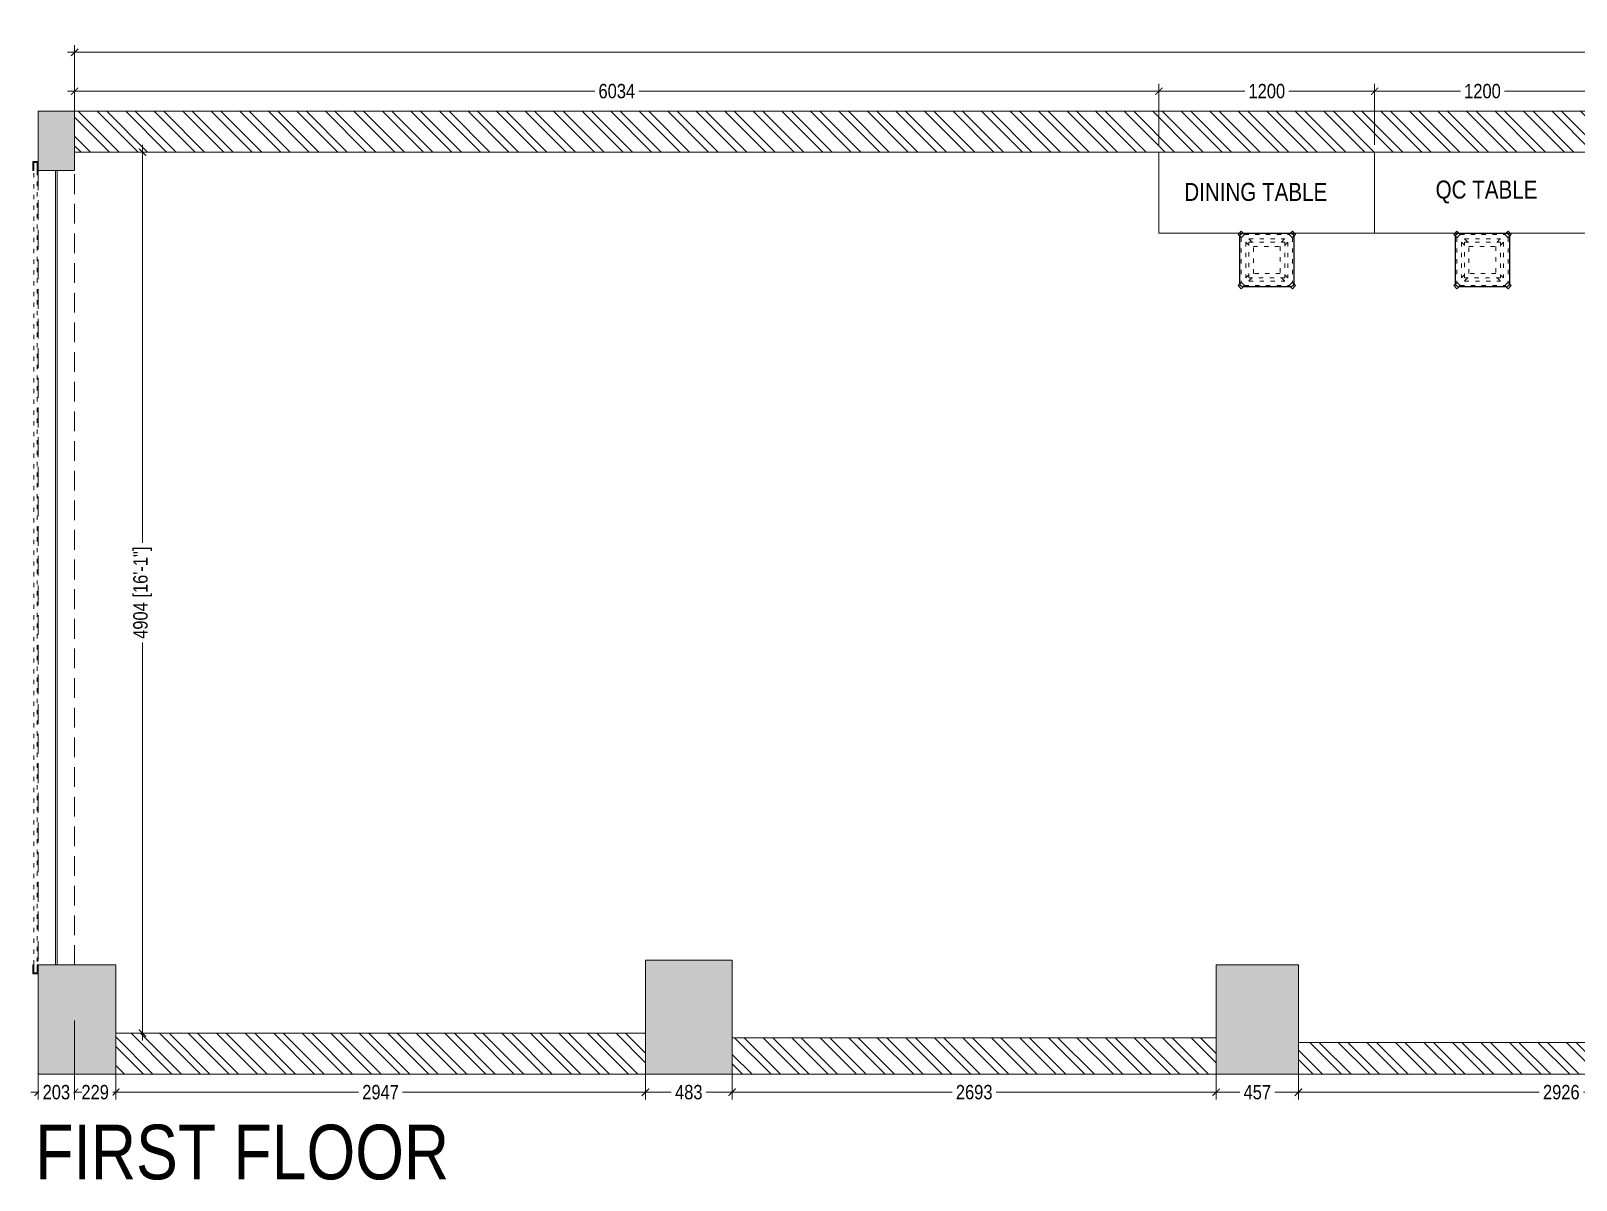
# Model space of a CAD drawing. Header units: millimetres. Extents: x 7389 to 27936, y -894474 to -881284.
# Drawn here: x 9626 to 18225, y -887681 to -881284 of the extents above; entities that cross this region are included whole.
import ezdxf
from ezdxf.lldxf.tags import DXFTag

# ---------------------------------------------------------------- set-up
doc = ezdxf.new("R2010")
doc.units = ezdxf.units.MM
doc.header["$LTSCALE"] = 40
doc.header["$MEASUREMENT"] = 0
doc.header["$PDMODE"] = 3
for name, pattern in [('a_p6_plan_L18$0$HIDDEN', [0.375, 0.25, -0.125]), ('ACAD_ISO03W100', [30, 12, -18]), ('HIDDEN', [0.375, 0.25, -0.125]), ('HIDDEN2', [0.1875, 0.125, -0.0625])]:
    doc.linetypes.add(name, pattern=pattern)
for name, color, linetype, lineweight in [('A-WALL-MASY', 1, 'Continuous', 9), ('beam', 90, 'Continuous', 9), ('Column', 243, 'Continuous', 9), ('Column hatch', 8, 'Continuous', 9), ('dimensions', 149, 'Continuous', 5), ('Floor-Unit', 1, 'Continuous', 13), ('Glass-FrontGlazing', 150, 'Continuous', 20), ('LENS_TEXT', 31, 'HIDDEN2', 5), ('LN-ELEVATION-1', 81, 'Continuous', 25), ('LN-ELEVATION-3', 125, 'a_p6_plan_L18$0$HIDDEN', 18), ('LN-ELEVATION-5', 167, 'Continuous', 5), ('shutter', 172, 'Continuous', 9), ('wall hatch', 22, 'Continuous', 9)]:
    doc.layers.add(name, color=color, linetype=linetype, lineweight=lineweight)
doc.styles.get("Standard").update_dxf_attribs({"font": 'ARIALN.TTF'})
tags = doc.linetypes.add('DASHED2', pattern=[0.375, 0.25, -0.125]).pattern_tags.tags
tags[6:7] = [DXFTag(74, 4), DXFTag(75, 0), DXFTag(340, '0'), DXFTag(46, 1.0), DXFTag(50, 0.0), DXFTag(44, 0.0), DXFTag(45, 0.0)]
tags[4:5] = [DXFTag(74, 4), DXFTag(75, 0), DXFTag(340, '0'), DXFTag(46, 1.0), DXFTag(50, 0.0), DXFTag(44, 0.0), DXFTag(45, 0.0)]
doc.dimstyles.new('Working', dxfattribs={"dimscale": 0.8, "dimtxt": 100, "dimasz": 50, "dimexe": 50, "dimexo": 50, "dimgap": 25, "dimtad": 0, "dimdec": 0, "dimzin": 0, "dimdsep": 46, "dimtxsty": 'Standard', "dimblk": 'ARCHTICK', "dimcen": 0, "dimdle": 50, "dimclrd": 250, "dimclre": 8, "dimclrt": 7, "dimadec": 0, "dimazin": 0, "dimtfac": 1, "dimtdec": 0, "dimtofl": 0, "dimtmove": 1, "dimatfit": 3, "dimfxl": 3, "dimtolj": 1, "dimlwd": 5, "dimlwe": 0, "dimarcsym": 0})

# ---------------------------------------------------------------- blocks, each defined once
blk = doc.blocks.new('swferarefgeaw')
at = {"layer": 'Column hatch'}
h = blk.add_hatch(color=256, dxfattribs=at)
h.dxf.hatch_style = 1
h.paths.add_polyline_path([(-18065.9, -4751.5), (-18065.9, -5361.3), (-17633.9, -5361.3), (-17633.9, -4751.5)])
h.paths.add_polyline_path([(-14686.5, -5361.3), (-14203.7, -5361.3), (-14203.7, -4726.1), (-14686.5, -4726.1)])
h.paths.add_polyline_path([(-17862.6, 0), (-18065.9, 0), (-18065.9, -330.3), (-17862.6, -330.3)])
h.paths.add_polyline_path([(-11053, -4751.5), (-11510.3, -4751.5), (-11510.3, -5361.3), (-11053, -5361.3)])
h.paths.add_polyline_path([(-5844.1, -4649.9), (-6326.9, -4649.9), (-6326.9, -5361.3), (-5844.1, -5361.3)])
h.paths.add_polyline_path([(0, -5361.3), (0, -4904), (-762.3, -4904), (-762.3, -5361.3)])
h.paths.add_polyline_path([(-660.6, 0), (-660.6, -635.2), (0, -635.2), (0, 0)])
at = {"layer": 'wall hatch'}
h = blk.add_hatch(dxfattribs=at)
h.set_pattern_fill('ANSI32', color=256, scale=300, angle=269.87)
h.set_pattern_definition([(314.87, (-17905439.1, 1618955.34), (79.7298001, 79.36881616), []), (314.87, (-17905439.22, 1618902.3), (79.7298001, 79.36881616), [])])
h.paths.add_polyline_path([(-14686.5, -5132.6), (-17633.9, -5132.6), (-17633.9, -5361.3), (-14686.5, -5361.3)])
h.paths.add_polyline_path([(-11510.3, -5158), (-14203.7, -5158), (-14203.7, -5361.3), (-11510.3, -5361.3)])
h.paths.add_polyline_path([(-6326.9, -5183.5), (-11053, -5183.5), (-11053, -5361.3), (-6326.9, -5361.3)])
h.paths.add_polyline_path([(-762.3, -5234.3), (-2058.1, -5234.3), (-2058.1, -4878.5), (-2185.2, -4878.5), (-2185.2, -5234.3), (-5844.1, -5234.3), (-5844.1, -5361.3), (-762.3, -5361.3)])
h.paths.add_polyline_path([(-228.7, -635.2), (-228.7, -3963.8), (-2210.6, -3963.8), (-2210.6, -4090.9), (-228.7, -4090.9), (-228.7, -4904), (0, -4904), (0, -635.2)])
h.paths.add_polyline_path([(-17862.6, 0), (-660.6, 0), (-660.6, -228.7), (-17862.6, -228.7)])
at = {"layer": 'A-WALL-MASY'}
for points in [[(-17862.6, 0), (-660.6, 0), (-660.6, -228.7), (-17862.6, -228.7)], [(-14686.5, -5132.6), (-17633.9, -5132.6), (-17633.9, -5361.3), (-14686.5, -5361.3)], [(-11510.3, -5158), (-14203.7, -5158), (-14203.7, -5361.3), (-11510.3, -5361.3)], [(-6326.9, -5183.5), (-11053, -5183.5), (-11053, -5361.3), (-6326.9, -5361.3)]]:
    blk.add_lwpolyline(points, close=True, dxfattribs=at)
at = {"layer": 'beam', "linetype": 'HIDDEN', "ltscale": 11}
blk.add_lwpolyline([(-17862.6, -330.3), (-18065.9, -330.3), (-18065.9, -4751.5), (-17862.6, -4751.5)], close=True, dxfattribs=at)
at = {"layer": 'Column'}
for points in [[(-18065.9, 0), (-17862.6, 0), (-17862.6, -330.3), (-18065.9, -330.3)], [(-14686.5, -5361.3), (-14203.7, -5361.3), (-14203.7, -4726.1), (-14686.5, -4726.1)], [(-18065.9, -4751.5), (-17633.9, -4751.5), (-17633.9, -5361.3), (-18065.9, -5361.3)], [(-11510.3, -4751.5), (-11053, -4751.5), (-11053, -5361.3), (-11510.3, -5361.3)]]:
    blk.add_lwpolyline(points, close=True, dxfattribs=at)
at = {"layer": 'shutter', "ltscale": 10}
for points, elevation in [([(-18094.8, -330.3), (-18094.8, -280.3), (-18065.9, -280.3), (-18065.9, -330.3), (-18070.6, -330.3), (-18070.6, -286), (-18089.7, -286), (-18089.7, -330.3), (-18094.8, -330.3)], 3969.9), ([(-18094.8, -4751.5), (-18094.8, -4801.5), (-18065.9, -4801.5), (-18065.9, -4751.5), (-18070.6, -4751.5), (-18070.6, -4795.8), (-18089.7, -4795.8), (-18089.7, -4751.5), (-18094.8, -4751.5)], 1985.1)]:
    blk.add_lwpolyline(points, dxfattribs=dict(at, elevation=elevation))
at = {"layer": 'shutter', "color": 5, "linetype": 'ACAD_ISO03W100', "ltscale": 0.05, "true_color": 0x0505ff, "elevation": 1985}
blk.add_lwpolyline([(-18070.6, -286), (-18089.7, -286), (-18089.7, -4795.8), (-18070.6, -4795.8)], close=True, dxfattribs=at)
blk = doc.blocks.new('DFGHTHRTWE')
at = {"layer": 'LN-ELEVATION-1', "ltscale": 0.5}
blk.add_lwpolyline([(130, -225), (-130, -225, -0.414214), (-150, -205), (-150, 55, -0.414214), (-130, 75), (130, 75, -0.414214), (150, 55), (150, -205, -0.414214)], format="xyb", close=True, dxfattribs=at)
at = {"layer": 'LN-ELEVATION-3', "linetype": 'ACAD_ISO03W100', "ltscale": 0.05}
for p, q in [((-100, 7.3), (-142.4, 49.7)), ((-142.4, -199.7), (-142.4, 49.7)), ((-82.3, 25), (-124.7, 67.4)), ((124.7, 67.4), (-124.7, 67.4)), ((-117.4, -174.7), (-117.4, 24.7)), ((99.7, 42.4), (-99.7, 42.4)), ((82.3, 25), (124.7, 67.4)), ((100, 7.3), (142.4, 49.7)), ((117.4, -174.7), (117.4, 24.7)), ((142.4, -199.7), (142.4, 49.7)), ((-100, -157.3), (-142.4, -199.7)), ((100, -157.3), (142.4, -199.7)), ((-82.3, -175), (-124.7, -217.4)), ((124.7, -217.4), (-124.7, -217.4)), ((99.7, -192.4), (-99.7, -192.4)), ((82.3, -175), (124.7, -217.4))]:
    blk.add_line(p, q, dxfattribs=at)
for points in [[(-132.2, 74.9), (-124.7, 67.4), (-142.4, 49.7), (-149.9, 57.2)], [(132.2, 74.9), (124.7, 67.4), (142.4, 49.7), (149.9, 57.2)], [(-132.2, -224.9), (-124.7, -217.4), (-142.4, -199.7), (-149.9, -207.2)], [(132.2, -224.9), (124.7, -217.4), (142.4, -199.7), (149.9, -207.2)]]:
    blk.add_lwpolyline(points, dxfattribs=at)
for points in [[(100, -175), (-100, -175), (-100, 25), (100, 25)], [(75, -150), (-75, -150), (-75, 0), (75, 0)]]:
    blk.add_lwpolyline(points, close=True, dxfattribs=at)
at = {"layer": 'LN-ELEVATION-5', "ltscale": 0.5}
for points in [[(-149.9, 57.2), (-160.1, 67.4), (-142.4, 85.1), (-132.2, 74.9)], [(149.9, 57.2), (160.1, 67.4), (142.4, 85.1), (132.2, 74.9)], [(-149.9, -207.2), (-160.1, -217.4), (-142.4, -235.1), (-132.2, -224.9)], [(149.9, -207.2), (160.1, -217.4), (142.4, -235.1), (132.2, -224.9)]]:
    blk.add_lwpolyline(points, dxfattribs=at)
blk = doc.blocks.new('_ArchTick')
at = {"const_width": 0.15}
blk.add_lwpolyline([(-0.5, -0.5), (0.5, 0.5)], dxfattribs=at)
blk = doc.blocks.new('*D134')
at = {"layer": 'Defpoints', "color": 0, "ltscale": 50, "transparency": 16777216}
for p in [(17103.7, -881619.8), (17103.7, -881959.3), (18303.7, -881959.3)]:
    blk.add_point(p, dxfattribs=at)
at = {"layer": 'dimensions', "color": 250, "linetype": 'DASHED2', "lineweight": 5, "ltscale": 50, "transparency": 16777216}
for p, q in [((17063.7, -881619.8), (17588.9, -881619.8)), ((18343.7, -881619.8), (17818.4, -881619.8))]:
    blk.add_line(p, q, dxfattribs=at)
at = {"layer": 'dimensions', "color": 8, "linetype": 'DASHED2', "lineweight": 0, "ltscale": 50, "transparency": 16777216}
for p, q in [((17103.7, -881919.3), (17103.7, -881579.8)), ((18303.7, -881919.3), (18303.7, -881579.8))]:
    blk.add_line(p, q, dxfattribs=at)
at = {"layer": 'dimensions', "color": 250, "lineweight": 5, "ltscale": 50, "transparency": 16777216, "xscale": 40, "yscale": 40, "zscale": 40, "rotation": 180}
blk.add_blockref('_ArchTick', (17103.7, -881619.8), dxfattribs=at)
at = {"layer": 'dimensions', "color": 250, "lineweight": 5, "ltscale": 50, "transparency": 16777216, "xscale": 40, "yscale": 40, "zscale": 40}
blk.add_blockref('_ArchTick', (18303.7, -881619.8), dxfattribs=at)
at = {"layer": 'dimensions', "color": 7, "ltscale": 50, "transparency": 16777216, "insert": (17703.7, -881619.8), "char_height": 80, "attachment_point": 5, "bg_fill": 3, "box_fill_scale": 1.25, "bg_fill_color": 9, "bg_fill_true_color": 13158600, "bg_fill_transparency": 0}
blk.add_mtext('\\A1;1200', dxfattribs=at)
blk = doc.blocks.new('*D135')
at = {"layer": 'Defpoints', "color": 0, "ltscale": 50, "transparency": 16777216}
for p in [(15903.7, -881619.8), (15903.7, -881959.3), (17103.7, -881959.3)]:
    blk.add_point(p, dxfattribs=at)
at = {"layer": 'dimensions', "color": 250, "linetype": 'DASHED2', "lineweight": 5, "ltscale": 50, "transparency": 16777216}
for p, q in [((15863.7, -881619.8), (16388.9, -881619.8)), ((17143.7, -881619.8), (16618.4, -881619.8))]:
    blk.add_line(p, q, dxfattribs=at)
at = {"layer": 'dimensions', "color": 8, "linetype": 'DASHED2', "lineweight": 0, "ltscale": 50, "transparency": 16777216}
for p, q in [((15903.7, -881919.3), (15903.7, -881579.8)), ((17103.7, -881919.3), (17103.7, -881579.8))]:
    blk.add_line(p, q, dxfattribs=at)
at = {"layer": 'dimensions', "color": 250, "lineweight": 5, "ltscale": 50, "transparency": 16777216, "xscale": 40, "yscale": 40, "zscale": 40, "rotation": 180}
blk.add_blockref('_ArchTick', (15903.7, -881619.8), dxfattribs=at)
at = {"layer": 'dimensions', "color": 250, "lineweight": 5, "ltscale": 50, "transparency": 16777216, "xscale": 40, "yscale": 40, "zscale": 40}
blk.add_blockref('_ArchTick', (17103.7, -881619.8), dxfattribs=at)
at = {"layer": 'dimensions', "color": 7, "ltscale": 50, "transparency": 16777216, "insert": (16503.7, -881619.8), "char_height": 80, "attachment_point": 5, "bg_fill": 3, "box_fill_scale": 1.25, "bg_fill_color": 9, "bg_fill_true_color": 13158600, "bg_fill_transparency": 0}
blk.add_mtext('\\A1;1200', dxfattribs=at)
blk = doc.blocks.new('*D136')
at = {"layer": 'Defpoints', "color": 0, "ltscale": 50, "transparency": 16777216}
for p in [(9869.7, -881619.8), (9869.7, -881959.3), (15903.7, -881959.3)]:
    blk.add_point(p, dxfattribs=at)
at = {"layer": 'dimensions', "color": 250, "linetype": 'DASHED2', "lineweight": 5, "ltscale": 50, "transparency": 16777216}
for p, q in [((9829.7, -881619.8), (12768.7, -881619.8)), ((15943.7, -881619.8), (13004.7, -881619.8))]:
    blk.add_line(p, q, dxfattribs=at)
at = {"layer": 'dimensions', "color": 8, "linetype": 'DASHED2', "lineweight": 0, "ltscale": 50, "transparency": 16777216}
for p, q in [((9869.7, -881919.3), (9869.7, -881579.8)), ((15903.7, -881919.3), (15903.7, -881579.8))]:
    blk.add_line(p, q, dxfattribs=at)
at = {"layer": 'dimensions', "color": 250, "lineweight": 5, "ltscale": 50, "transparency": 16777216, "xscale": 40, "yscale": 40, "zscale": 40, "rotation": 180}
blk.add_blockref('_ArchTick', (9869.7, -881619.8), dxfattribs=at)
at = {"layer": 'dimensions', "color": 250, "lineweight": 5, "ltscale": 50, "transparency": 16777216, "xscale": 40, "yscale": 40, "zscale": 40}
blk.add_blockref('_ArchTick', (15903.7, -881619.8), dxfattribs=at)
at = {"layer": 'dimensions', "color": 7, "ltscale": 50, "transparency": 16777216, "insert": (12886.7, -881619.8), "char_height": 80, "attachment_point": 5, "bg_fill": 3, "box_fill_scale": 1.25, "bg_fill_color": 9, "bg_fill_true_color": 13158600, "bg_fill_transparency": 0}
blk.add_mtext('\\A1;6034', dxfattribs=at)
blk = doc.blocks.new('*D138')
at = {"layer": 'Defpoints', "color": 0, "ltscale": 50, "transparency": 16777216}
for p in [(9869.7, -881403.5), (9869.7, -881845), (27503.7, -882365.9)]:
    blk.add_point(p, dxfattribs=at)
at = {"layer": 'dimensions', "color": 8, "linetype": 'DASHED2', "lineweight": 0, "ltscale": 50, "transparency": 16777216}
for p, q in [((9869.7, -881803.5), (9869.7, -881363.5)), ((27503.7, -881803.5), (27503.7, -881363.5))]:
    blk.add_line(p, q, dxfattribs=at)
at = {"layer": 'dimensions', "color": 250, "linetype": 'DASHED2', "lineweight": 5, "ltscale": 50, "transparency": 16777216}
for p, q in [((9829.7, -881403.5), (18366.6, -881403.5)), ((27543.7, -881403.5), (19006.8, -881403.5))]:
    blk.add_line(p, q, dxfattribs=at)
at = {"layer": 'dimensions', "color": 250, "lineweight": 5, "ltscale": 50, "transparency": 16777216, "xscale": 40, "yscale": 40, "zscale": 40, "rotation": 180}
blk.add_blockref('_ArchTick', (9869.7, -881403.5), dxfattribs=at)
at = {"layer": 'dimensions', "color": 250, "lineweight": 5, "ltscale": 50, "transparency": 16777216, "xscale": 40, "yscale": 40, "zscale": 40}
blk.add_blockref('_ArchTick', (27503.7, -881403.5), dxfattribs=at)
at = {"layer": 'dimensions', "color": 7, "ltscale": 50, "transparency": 16777216, "insert": (18686.7, -881403.5), "char_height": 80, "attachment_point": 5, "bg_fill": 3, "box_fill_scale": 1.25, "bg_fill_color": 9, "bg_fill_true_color": 13158600, "bg_fill_transparency": 0}
blk.add_mtext('\\A1;17634 [57\'-10"]', dxfattribs=at)
blk = doc.blocks.new('*D147')
at = {"layer": 'Defpoints', "color": 0, "ltscale": 50, "transparency": 16777216}
for p in [(16679.4, -886787.1), (19605.5, -886914.1), (16679.4, -887191.7)]:
    blk.add_point(p, dxfattribs=at)
at = {"layer": 'dimensions', "color": 8, "linetype": 'DASHED2', "lineweight": 0, "ltscale": 50, "transparency": 16777216}
for p, q in [((16679.4, -886827.1), (16679.4, -887231.7)), ((19605.5, -886954.1), (19605.5, -887231.7))]:
    blk.add_line(p, q, dxfattribs=at)
at = {"layer": 'dimensions', "color": 250, "linetype": 'DASHED2', "lineweight": 5, "ltscale": 50, "transparency": 16777216}
for p, q in [((16639.4, -887191.7), (18024, -887191.7)), ((19645.5, -887191.7), (18260.9, -887191.7))]:
    blk.add_line(p, q, dxfattribs=at)
at = {"layer": 'dimensions', "color": 250, "lineweight": 5, "ltscale": 50, "transparency": 16777216, "xscale": 40, "yscale": 40, "zscale": 40, "rotation": 180}
blk.add_blockref('_ArchTick', (16679.4, -887191.7), dxfattribs=at)
at = {"layer": 'dimensions', "color": 250, "lineweight": 5, "ltscale": 50, "transparency": 16777216, "xscale": 40, "yscale": 40, "zscale": 40}
blk.add_blockref('_ArchTick', (19605.5, -887191.7), dxfattribs=at)
at = {"layer": 'dimensions', "color": 7, "ltscale": 50, "transparency": 16777216, "insert": (18142.4, -887191.7), "char_height": 80, "attachment_point": 5, "bg_fill": 3, "box_fill_scale": 1.25, "bg_fill_color": 9, "bg_fill_true_color": 13158600, "bg_fill_transparency": 0}
blk.add_mtext('\\A1;2926', dxfattribs=at)
blk = doc.blocks.new('*D148')
at = {"layer": 'Defpoints', "color": 0, "ltscale": 50, "transparency": 16777216}
for p in [(16222, -886787.1), (16679.4, -886787.1), (16222, -887191.7)]:
    blk.add_point(p, dxfattribs=at)
at = {"layer": 'dimensions', "color": 8, "linetype": 'DASHED2', "lineweight": 0, "ltscale": 50, "transparency": 16777216}
for p, q in [((16222, -886827.1), (16222, -887231.7)), ((16679.4, -886827.1), (16679.4, -887231.7))]:
    blk.add_line(p, q, dxfattribs=at)
at = {"layer": 'dimensions', "color": 250, "linetype": 'DASHED2', "lineweight": 5, "ltscale": 50, "transparency": 16777216}
for p, q in [((16182, -887191.7), (16356.9, -887191.7)), ((16719.4, -887191.7), (16544.5, -887191.7))]:
    blk.add_line(p, q, dxfattribs=at)
at = {"layer": 'dimensions', "color": 250, "lineweight": 5, "ltscale": 50, "transparency": 16777216, "xscale": 40, "yscale": 40, "zscale": 40, "rotation": 180}
blk.add_blockref('_ArchTick', (16222, -887191.7), dxfattribs=at)
at = {"layer": 'dimensions', "color": 250, "lineweight": 5, "ltscale": 50, "transparency": 16777216, "xscale": 40, "yscale": 40, "zscale": 40}
blk.add_blockref('_ArchTick', (16679.4, -887191.7), dxfattribs=at)
at = {"layer": 'dimensions', "color": 7, "ltscale": 50, "transparency": 16777216, "insert": (16450.7, -887191.7), "char_height": 80, "attachment_point": 5, "bg_fill": 3, "box_fill_scale": 1.25, "bg_fill_color": 9, "bg_fill_true_color": 13158600, "bg_fill_transparency": 0}
blk.add_mtext('\\A1;457', dxfattribs=at)
blk = doc.blocks.new('*D149')
at = {"layer": 'Defpoints', "color": 0, "ltscale": 50, "transparency": 16777216}
for p in [(13528.7, -886774.4), (16222, -886787.1), (13528.7, -887191.7)]:
    blk.add_point(p, dxfattribs=at)
at = {"layer": 'dimensions', "color": 8, "linetype": 'DASHED2', "lineweight": 0, "ltscale": 50, "transparency": 16777216}
for p, q in [((13528.7, -886814.4), (13528.7, -887231.7)), ((16222, -886827.1), (16222, -887231.7))]:
    blk.add_line(p, q, dxfattribs=at)
at = {"layer": 'dimensions', "color": 250, "linetype": 'DASHED2', "lineweight": 5, "ltscale": 50, "transparency": 16777216}
for p, q in [((13488.7, -887191.7), (14756.9, -887191.7)), ((16262, -887191.7), (14993.8, -887191.7))]:
    blk.add_line(p, q, dxfattribs=at)
at = {"layer": 'dimensions', "color": 250, "lineweight": 5, "ltscale": 50, "transparency": 16777216, "xscale": 40, "yscale": 40, "zscale": 40, "rotation": 180}
blk.add_blockref('_ArchTick', (13528.7, -887191.7), dxfattribs=at)
at = {"layer": 'dimensions', "color": 250, "lineweight": 5, "ltscale": 50, "transparency": 16777216, "xscale": 40, "yscale": 40, "zscale": 40}
blk.add_blockref('_ArchTick', (16222, -887191.7), dxfattribs=at)
at = {"layer": 'dimensions', "color": 7, "ltscale": 50, "transparency": 16777216, "insert": (14875.3, -887191.7), "char_height": 80, "attachment_point": 5, "bg_fill": 3, "box_fill_scale": 1.25, "bg_fill_color": 9, "bg_fill_true_color": 13158600, "bg_fill_transparency": 0}
blk.add_mtext('\\A1;2693', dxfattribs=at)
blk = doc.blocks.new('*D150')
at = {"layer": 'Defpoints', "color": 0, "ltscale": 50, "transparency": 16777216}
for p in [(13045.9, -886456.7), (13528.7, -886774.4), (13045.9, -887191.7)]:
    blk.add_point(p, dxfattribs=at)
at = {"layer": 'dimensions', "color": 8, "linetype": 'DASHED2', "lineweight": 0, "ltscale": 50, "transparency": 16777216}
for p, q in [((13045.9, -886791.7), (13045.9, -887231.7)), ((13528.7, -886814.4), (13528.7, -887231.7))]:
    blk.add_line(p, q, dxfattribs=at)
at = {"layer": 'dimensions', "color": 250, "linetype": 'DASHED2', "lineweight": 5, "ltscale": 50, "transparency": 16777216}
for p, q in [((13005.9, -887191.7), (13193.5, -887191.7)), ((13568.7, -887191.7), (13381, -887191.7))]:
    blk.add_line(p, q, dxfattribs=at)
at = {"layer": 'dimensions', "color": 250, "lineweight": 5, "ltscale": 50, "transparency": 16777216, "xscale": 40, "yscale": 40, "zscale": 40, "rotation": 180}
blk.add_blockref('_ArchTick', (13045.9, -887191.7), dxfattribs=at)
at = {"layer": 'dimensions', "color": 250, "lineweight": 5, "ltscale": 50, "transparency": 16777216, "xscale": 40, "yscale": 40, "zscale": 40}
blk.add_blockref('_ArchTick', (13528.7, -887191.7), dxfattribs=at)
at = {"layer": 'dimensions', "color": 7, "ltscale": 50, "transparency": 16777216, "insert": (13287.3, -887191.7), "char_height": 80, "attachment_point": 5, "bg_fill": 3, "box_fill_scale": 1.25, "bg_fill_color": 9, "bg_fill_true_color": 13158600, "bg_fill_transparency": 0}
blk.add_mtext('\\A1;483', dxfattribs=at)
blk = doc.blocks.new('*D151')
at = {"layer": 'Defpoints', "color": 0, "ltscale": 50, "transparency": 16777216}
for p in [(13045.9, -886456.7), (10098.4, -886482.2), (10098.4, -887191.7)]:
    blk.add_point(p, dxfattribs=at)
at = {"layer": 'dimensions', "color": 8, "linetype": 'DASHED2', "lineweight": 0, "ltscale": 50, "transparency": 16777216}
for p, q in [((10098.4, -886791.7), (10098.4, -887231.7)), ((13045.9, -886791.7), (13045.9, -887231.7))]:
    blk.add_line(p, q, dxfattribs=at)
at = {"layer": 'dimensions', "color": 250, "linetype": 'DASHED2', "lineweight": 5, "ltscale": 50, "transparency": 16777216}
for p, q in [((10058.4, -887191.7), (11453.7, -887191.7)), ((13085.9, -887191.7), (11690.6, -887191.7))]:
    blk.add_line(p, q, dxfattribs=at)
at = {"layer": 'dimensions', "color": 250, "lineweight": 5, "ltscale": 50, "transparency": 16777216, "xscale": 40, "yscale": 40, "zscale": 40, "rotation": 180}
blk.add_blockref('_ArchTick', (10098.4, -887191.7), dxfattribs=at)
at = {"layer": 'dimensions', "color": 250, "lineweight": 5, "ltscale": 50, "transparency": 16777216, "xscale": 40, "yscale": 40, "zscale": 40}
blk.add_blockref('_ArchTick', (13045.9, -887191.7), dxfattribs=at)
at = {"layer": 'dimensions', "color": 7, "ltscale": 50, "transparency": 16777216, "insert": (11572.2, -887191.7), "char_height": 80, "attachment_point": 5, "bg_fill": 3, "box_fill_scale": 1.25, "bg_fill_color": 9, "bg_fill_true_color": 13158600, "bg_fill_transparency": 0}
blk.add_mtext('\\A1;2947', dxfattribs=at)
blk = doc.blocks.new('*D152')
at = {"layer": 'Defpoints', "color": 0, "ltscale": 50, "transparency": 16777216}
for p in [(9869.7, -886482.2), (10098.4, -886482.2)]:
    blk.add_point(p, dxfattribs=at)
at = {"layer": 'dimensions', "color": 8, "linetype": 'DASHED2', "lineweight": 0, "ltscale": 50, "transparency": 16777216}
for p, q in [((9869.7, -886791.7), (9869.7, -887231.7)), ((10098.4, -886791.7), (10098.4, -887231.7))]:
    blk.add_line(p, q, dxfattribs=at)
at = {"layer": 'dimensions', "color": 250, "linetype": 'DASHED2', "lineweight": 5, "ltscale": 50, "transparency": 16777216}
for p, q in [((9829.7, -887191.7), (9891, -887191.7)), ((10138.4, -887191.7), (10077.2, -887191.7))]:
    blk.add_line(p, q, dxfattribs=at)
at = {"layer": 'dimensions', "color": 250, "lineweight": 5, "ltscale": 50, "transparency": 16777216, "xscale": 40, "yscale": 40, "zscale": 40, "rotation": 180}
blk.add_blockref('_ArchTick', (9869.7, -887191.7), dxfattribs=at)
at = {"layer": 'dimensions', "color": 250, "lineweight": 5, "ltscale": 50, "transparency": 16777216, "xscale": 40, "yscale": 40, "zscale": 40}
blk.add_blockref('_ArchTick', (10098.4, -887191.7), dxfattribs=at)
at = {"layer": 'dimensions', "color": 7, "ltscale": 50, "transparency": 16777216, "insert": (9984.1, -887191.7), "char_height": 80, "attachment_point": 5, "bg_fill": 3, "box_fill_scale": 1.25, "bg_fill_color": 9, "bg_fill_true_color": 13158600, "bg_fill_transparency": 0}
blk.add_mtext('\\A1;229', dxfattribs=at)
at = {"layer": 'Defpoints', "color": 0, "ltscale": 50, "transparency": 16777216}
blk.add_point((9869.7, -887191.7), dxfattribs=at)
blk = doc.blocks.new('*D153')
at = {"layer": 'Defpoints', "color": 0, "ltscale": 50, "transparency": 16777216}
for p in [(9869.7, -886482.2), (9666.5, -886787.1)]:
    blk.add_point(p, dxfattribs=at)
at = {"layer": 'dimensions', "color": 8, "linetype": 'DASHED2', "lineweight": 0, "ltscale": 50, "transparency": 16777216}
for p, q in [((9869.7, -886791.7), (9869.7, -887231.7)), ((9666.5, -886827.1), (9666.5, -887231.7))]:
    blk.add_line(p, q, dxfattribs=at)
at = {"layer": 'dimensions', "color": 250, "linetype": 'DASHED2', "lineweight": 5, "ltscale": 50, "transparency": 16777216}
for p, q in [((9666.5, -887191.7), (9626.5, -887191.7)), ((9869.7, -887191.7), (9909.7, -887191.7))]:
    blk.add_line(p, q, dxfattribs=at)
at = {"layer": 'dimensions', "color": 250, "lineweight": 5, "ltscale": 50, "transparency": 16777216, "xscale": 40, "yscale": 40, "zscale": 40}
blk.add_blockref('_ArchTick', (9666.5, -887191.7), dxfattribs=at)
at = {"layer": 'dimensions', "color": 250, "lineweight": 5, "ltscale": 50, "transparency": 16777216, "xscale": 40, "yscale": 40, "zscale": 40, "rotation": 180}
blk.add_blockref('_ArchTick', (9869.7, -887191.7), dxfattribs=at)
at = {"layer": 'dimensions', "color": 7, "ltscale": 50, "transparency": 16777216, "insert": (9768.1, -887191.7), "char_height": 80, "attachment_point": 5, "bg_fill": 3, "box_fill_scale": 1.25, "bg_fill_color": 9, "bg_fill_true_color": 13158600, "bg_fill_transparency": 0}
blk.add_mtext('\\A1;203', dxfattribs=at)
at = {"layer": 'Defpoints', "color": 0, "ltscale": 50, "transparency": 16777216}
blk.add_point((9666.5, -887191.7), dxfattribs=at)
blk = doc.blocks.new('*D171')
at = {"layer": 'Defpoints', "color": 0, "ltscale": 50, "transparency": 16777216}
for p in [(10098.4, -881959.3), (10247.8, -881959.3), (10098.4, -886863.3)]:
    blk.add_point(p, dxfattribs=at)
at = {"layer": 'dimensions', "color": 8, "linetype": 'DASHED2', "lineweight": 0, "ltscale": 50, "transparency": 16777216}
for p, q in [((10138.4, -881959.3), (10287.8, -881959.3)), ((10138.4, -886863.3), (10287.8, -886863.3))]:
    blk.add_line(p, q, dxfattribs=at)
at = {"layer": 'dimensions', "color": 250, "linetype": 'DASHED2', "lineweight": 5, "ltscale": 50, "transparency": 16777216}
for p, q in [((10247.8, -881919.3), (10247.8, -884137.8)), ((10247.8, -886903.3), (10247.8, -884684.8))]:
    blk.add_line(p, q, dxfattribs=at)
at = {"layer": 'dimensions', "color": 250, "lineweight": 5, "ltscale": 50, "transparency": 16777216, "xscale": 40, "yscale": 40, "zscale": 40}
for p, rotation in [((10247.8, -881959.3), 90), ((10247.8, -886863.3), 270)]:
    blk.add_blockref('_ArchTick', p, dxfattribs=dict(at, rotation=rotation))
at = {"layer": 'dimensions', "color": 7, "ltscale": 50, "transparency": 16777216, "insert": (10247.8, -884411.3), "char_height": 80, "attachment_point": 5, "rotation": 90, "bg_fill": 3, "box_fill_scale": 1.25, "bg_fill_color": 9, "bg_fill_true_color": 13158600, "bg_fill_transparency": 0}
blk.add_mtext('\\A1;4904 [16\'-1"]', dxfattribs=at)

msp = doc.modelspace()

# ---------------------------------------------------------------- linework, layer by layer
at = {"layer": 'Floor-Unit'}
for points in [[(15903.7, -882409.3), (17103.7, -882409.3), (17103.7, -881959.3), (15903.7, -881959.3)], [(17103.7, -882409.3), (18303.7, -882409.3), (18303.7, -881959.3), (17103.7, -881959.3)]]:
    msp.add_lwpolyline(points, close=True, dxfattribs=at)
at = {"layer": 'Glass-FrontGlazing'}
msp.add_lwpolyline([(9763.1, -882061), (9773.1, -882061), (9773.1, -886482.2), (9763.1, -886482.2)], close=True, dxfattribs=at)

# ---------------------------------------------------------------- block references
msp.add_blockref('swferarefgeaw', (27732.3, -881730.7))
at = {"layer": 'Floor-Unit', "rotation": 180}
for p in [(16503.7, -882634.3), (17703.7, -882634.3)]:
    msp.add_blockref('DFGHTHRTWE', p, dxfattribs=at)

# ---------------------------------------------------------------- texts
at = {"layer": 'Floor-Unit', "color": 0, "linetype": 'Continuous', "ltscale": 3, "char_height": 100, "attachment_point": 5}
for s, insert in [('\\pxqc;DINING TABLE', (16442.3, -882181.3)), ('\\pxqc;QC TABLE', (17726.3, -882181.3))]:
    msp.add_mtext_dynamic_manual_height_columns(s, width=783.964, gutter_width=1, heights=[0], dxfattribs=dict(at, insert=insert))
at = {"layer": 'LENS_TEXT', "linetype": 'Continuous', "ltscale": 3, "insert": (10802.1, -887526.6, -0.2), "char_height": 304.081, "width": 3272.57, "attachment_point": 5}
msp.add_mtext('\\pxqc,t8;FIRST FLOOR', dxfattribs=at)

# ---------------------------------------------------------------- next in the draw order: dimensions: what is measured, and where the dimension line sits
at = {"layer": 'dimensions', "color": 3, "ltscale": 50, "true_color": 0x15f609}
for base, p1, p2, picture, middle in [((17103.7, -881619.8), (18303.7, -881959.3), (17103.7, -881959.3), '*D134', (17703.7, -881619.8)), ((16679.4, -887191.7), (19605.5, -886914.1), (16679.4, -886787.1), '*D147', (18142.4, -887191.7))]:
    dim = msp.add_linear_dim(base=base, p1=p1, p2=p2, dimstyle='Working', override={"dimfxl": 500, "dimfxlon": 1, "dimtfill": 1, "dimarcsym": 1}, dxfattribs=at)
    dim.commit()
    dim.dimension.update_dxf_attribs({"geometry": picture, "text_midpoint": middle})

# ---------------------------------------------------------------- next in the draw order: dimensions: what is measured, and where the dimension line sits
for base, p1, p2, picture, middle in [((15903.7, -881619.8), (17103.7, -881959.3), (15903.7, -881959.3), '*D135', (16503.7, -881619.8)), ((16222, -887191.7), (16679.4, -886787.1), (16222, -886787.1), '*D148', (16450.7, -887191.7))]:
    dim = msp.add_linear_dim(base=base, p1=p1, p2=p2, dimstyle='Working', override={"dimfxl": 500, "dimfxlon": 1, "dimtfill": 1, "dimarcsym": 1}, dxfattribs=at)
    dim.commit()
    dim.dimension.update_dxf_attribs({"geometry": picture, "text_midpoint": middle})

# ---------------------------------------------------------------- next in the draw order: dimensions: what is measured, and where the dimension line sits
for base, p1, p2, picture, middle in [((9869.7, -881619.8), (15903.7, -881959.3), (9869.7, -881959.3), '*D136', (12886.7, -881619.8)), ((13528.7, -887191.7), (16222, -886787.1), (13528.7, -886774.4), '*D149', (14875.3, -887191.7))]:
    dim = msp.add_linear_dim(base=base, p1=p1, p2=p2, dimstyle='Working', override={"dimfxl": 500, "dimfxlon": 1, "dimtfill": 1, "dimarcsym": 1}, dxfattribs=at)
    dim.commit()
    dim.dimension.update_dxf_attribs({"geometry": picture, "text_midpoint": middle})

# ---------------------------------------------------------------- next in the draw order: dimensions: what is measured, and where the dimension line sits
at = {"layer": 'dimensions', "ltscale": 50}
dim = msp.add_linear_dim(base=(9869.7, -881403.5), p1=(27503.7, -882365.9), p2=(9869.7, -881845), dimstyle='Working', override={"dimfxl": 500, "dimfxlon": 1, "dimtfill": 1, "dimarcsym": 1}, dxfattribs=at)
dim.commit()
dim.dimension.update_dxf_attribs({"geometry": '*D138', "text_midpoint": (18686.7, -881403.5)})
at = {"layer": 'dimensions', "color": 3, "ltscale": 50, "true_color": 0x15f609}
dim = msp.add_linear_dim(base=(13045.9, -887191.7), p1=(13528.7, -886774.4), p2=(13045.9, -886456.7), dimstyle='Working', override={"dimfxl": 500, "dimfxlon": 1, "dimtfill": 1, "dimarcsym": 1}, dxfattribs=at)
dim.commit()
dim.dimension.update_dxf_attribs({"geometry": '*D150', "text_midpoint": (13287.3, -887191.7)})

# ---------------------------------------------------------------- next in the draw order: dimensions: what is measured, and where the dimension line sits
dim = msp.add_linear_dim(base=(10098.4265, -887191.6843), p1=(13045.881, -886456.7476), p2=(10098.4265, -886482.1567), dimstyle='Working', override={"dimfxl": 500, "dimfxlon": 1, "dimtfill": 1, "dimarcsym": 1}, dxfattribs=at)
dim.commit()
dim.dimension.update_dxf_attribs({"geometry": '*D151', "text_midpoint": (11572.1538, -887191.6843)})

# ---------------------------------------------------------------- next in the draw order: dimensions: what is measured, and where the dimension line sits
dim = msp.add_linear_dim(base=(9869.7, -887191.7), p1=(10098.4, -886482.2), p2=(9869.7, -886482.2), dimstyle='Working', override={"dimfxl": 500, "dimfxlon": 1, "dimtfill": 1, "dimarcsym": 1}, dxfattribs=at)
dim.commit()
dim.dimension.update_dxf_attribs({"geometry": '*D152', "text_midpoint": (9984.1, -887191.7)})

# ---------------------------------------------------------------- next in the draw order: dimensions: what is measured, and where the dimension line sits
at = {"layer": 'dimensions', "ltscale": 50}
dim = msp.add_linear_dim(base=(10247.8, -881959.3), p1=(10098.4, -886863.3), p2=(10098.4, -881959.3), angle=90, dimstyle='Working', override={"dimfxl": 500, "dimfxlon": 1, "dimtfill": 1, "dimarcsym": 1}, dxfattribs=at)
dim.commit()
dim.dimension.update_dxf_attribs({"geometry": '*D171', "text_midpoint": (10247.8, -884411.3)})
at = {"layer": 'dimensions', "color": 3, "ltscale": 50, "true_color": 0x15f609}
dim = msp.add_linear_dim(base=(9666.5, -887191.7), p1=(9869.7, -886482.2), p2=(9666.5, -886787.1), dimstyle='Working', override={"dimfxl": 500, "dimfxlon": 1, "dimtfill": 1, "dimarcsym": 1}, dxfattribs=at)
dim.commit()
dim.dimension.update_dxf_attribs({"geometry": '*D153', "text_midpoint": (9768.1, -887191.7)})

doc.saveas('drawing.dxf')
